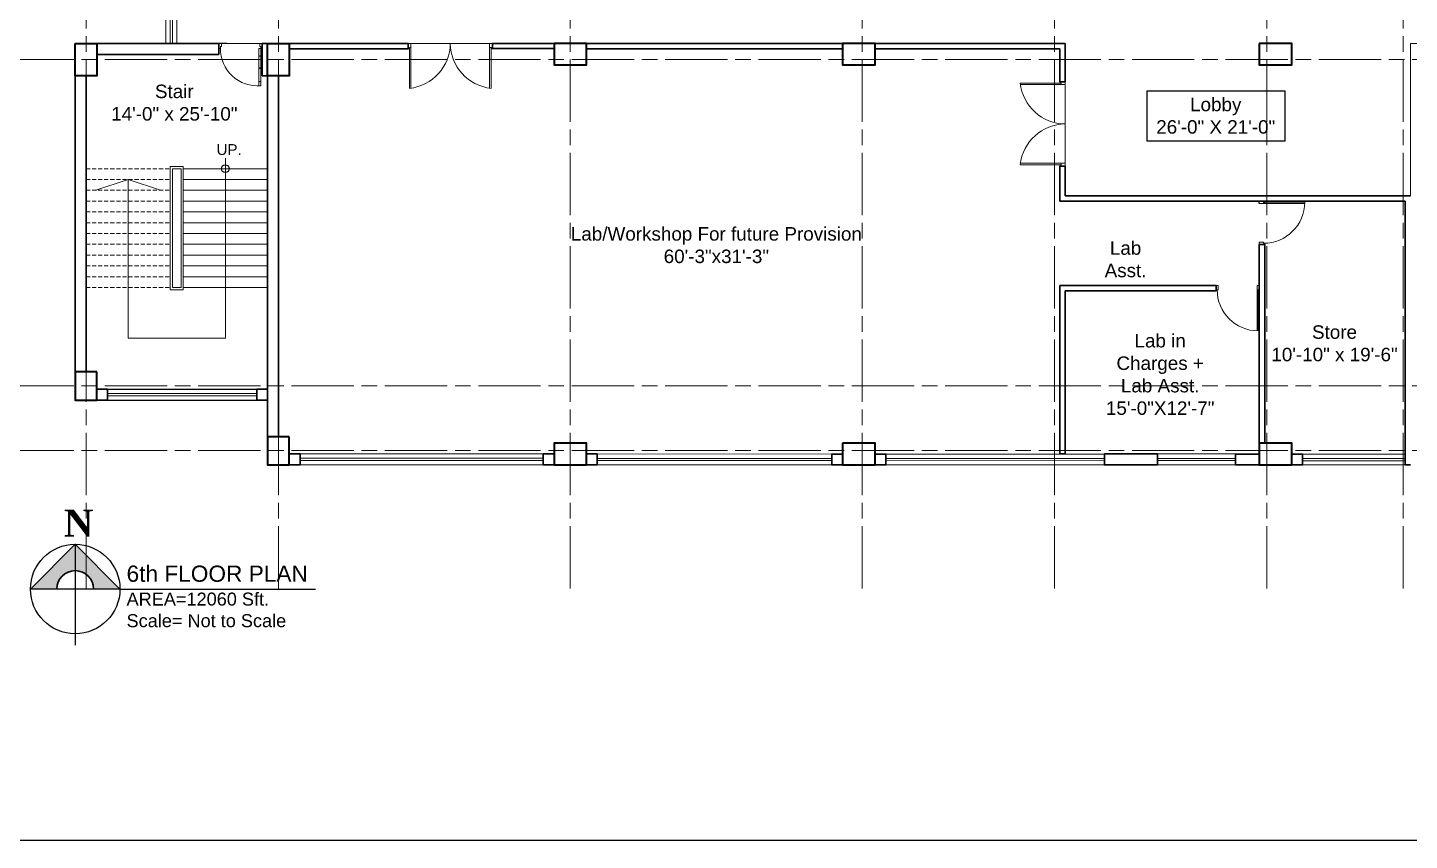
# Model space of a CAD drawing. Header units: inches. Extents: x -12 to 20935469, y -1604 to 24729220.
# Drawn here: x 20855962 to 20857240, y 24710015 to 24710768 of the extents above; entities that cross this region are included whole.
import ezdxf

# ---------------------------------------------------------------- set-up
doc = ezdxf.new("R2010")
doc.units = ezdxf.units.IN
doc.header["$LTSCALE"] = 0.03
doc.header["$MEASUREMENT"] = 0
doc.linetypes.add('ACAD_ISO08W100', pattern=[36, 24, -3, 6, -3])
doc.linetypes.add('DASHED2', pattern=[0.375, 0.25, -0.125])
for name, color, linetype, lineweight in [('column', 1, 'Continuous', 40), ('Door', 7, 'Continuous', 18), ('Gas', 21, 'Continuous', 5), ('Grid Line', 252, 'Continuous', 18), ('Hatch', 253, 'Continuous', 15), ('Low Wall', 7, 'Continuous', 30), ('Main Wall', 7, 'Continuous', 30), ('RAIL', 23, 'Continuous', 13), ('STAIR', 46, 'Continuous', 15), ('wind.', 150, 'Continuous', 20)]:
    doc.layers.add(name, color=color, linetype=linetype, lineweight=lineweight)
doc.layers.add('TEXT', color=7, linetype='Continuous')
doc.styles.add('2', font='swisscl.ttf')
doc.styles.get("Standard").update_dxf_attribs({"font": 'timesbd.ttf'})

# ---------------------------------------------------------------- blocks, each defined once
blk = doc.blocks.new('fff')
at = {"layer": 'Grid Line', "color": 252, "linetype": 'ACAD_ISO08W100', "lineweight": 9, "ltscale": 80, "true_color": 0x939598}
for p, q in [((20830948.3, 24723521.1), (20830948.3, 24724698.8)), ((20831126.3, 24723521.1), (20831126.3, 24724698.8)), ((20831396.3, 24723521.1), (20831396.3, 24724698.8)), ((20831666.3, 24723521.1), (20831666.3, 24724698.8)), ((20831844.3, 24723521.1), (20831844.3, 24724698.8)), ((20832040.8, 24723521.1), (20832040.8, 24724698.8)), ((20832166.8, 24723521.1), (20832166.8, 24724698.8)), ((20833096.9, 24724010.7), (20830726.1, 24724010.7)), ((20833096.9, 24723708.7), (20830726.1, 24723708.7)), ((20833096.9, 24723648.8), (20830726.1, 24723648.8))]:
    blk.add_line(p, q, dxfattribs=at)
blk = doc.blocks.new('Door_45')
at = {"layer": 'Door'}
for p, q in [((1.5, 5), (1.5, 44)), ((3.5, 44), (3.5, 5)), ((1.5, 40), (2.2, 40)), ((2.2, 40), (2.2, 39.5)), ((2.2, 39.5), (2.7, 39.5)), ((2.7, 39.5), (2.7, 40)), ((2.7, 40), (3.5, 40)), ((1.5, 25.8), (2.2, 25.8)), ((2.2, 25.8), (2.2, 25.3)), ((2.2, 25.3), (2.7, 25.3)), ((2.7, 25.8), (3.5, 25.8)), ((2.7, 25.3), (2.7, 25.8)), ((0, 0), (0, 5)), ((0, 5), (1.5, 5)), ((1.5, 12.6), (2.2, 12.6)), ((3.5, 5), (1.5, 5)), ((1.5, 5), (1.5, 3)), ((1.5, 3), (2.5, 3)), ((2.2, 12.6), (2.2, 13.1)), ((2.2, 13.1), (2.7, 13.1)), ((2.5, 3), (2.5, 0)), ((2.7, 13.1), (2.7, 12.6)), ((2.7, 12.6), (3.5, 12.6)), ((42.5, 3), (42.5, 0)), ((43.5, 3), (42.5, 3)), ((45, 5), (43.5, 5)), ((43.5, 5), (43.5, 3)), ((45, 0), (45, 5)), ((2.5, 0), (0, 0)), ((42.5, 0), (45, 0))]:
    blk.add_line(p, q, dxfattribs=at)
blk.add_arc((4.7, 5.3), 38.8, 359.6233, 94.6685, dxfattribs=at)
blk = doc.blocks.new('$D40')
at = {"layer": 'Door'}
for p, q in [((1, 4), (1, 42)), ((2, 0), (2, 42)), ((1, 5), (0, 5)), ((2, 0), (0, 0)), ((2, 4), (1, 4)), ((39, 4), (38, 4)), ((38, 4), (38, 0)), ((40, 0), (38, 0)), ((40, 5), (39, 5)), ((39, 5), (39, 4))]:
    blk.add_line(p, q, dxfattribs=at)
blk.add_arc((1, 4), 38, 0, 90, dxfattribs=at)

msp = doc.modelspace()

# ---------------------------------------------------------------- hatches: boundary and pattern name
at = {"layer": 'Low Wall'}
h = msp.add_hatch(color=256, dxfattribs=at)
h.paths.add_polyline_path([(20855989, 24710247.9), (20855964.6, 24710247.9), (20856006, 24710289.3), (20856006, 24710264.9, 0.414214)])
h.paths.add_polyline_path([(20856006, 24710264.9), (20856006, 24710289.3), (20856047.4, 24710247.9), (20856023, 24710247.9, 0.414214)])

# ---------------------------------------------------------------- linework, layer by layer
for p, q in [((20856146.2, 24710752.8), (20856044, 24710752.8)), ((20857101.5, 24710604.9), (20857101.5, 24710606.9)), ((20857106.5, 24710604.9), (20857106.5, 24710606.9)), ((20856031, 24710432.8), (20856179, 24710432.8)), ((20856031, 24710422.8), (20856179, 24710422.8)), ((20856214, 24710363), (20856214, 24710363)), ((20856324, 24710363), (20856324, 24710363)), ((20856489, 24710363), (20856489, 24710363)), ((20856756, 24710362.8), (20856756, 24710362.8)), ((20856006, 24710289.3), (20856006, 24710195.9)), ((20856047.4, 24710247.9), (20856228.3, 24710247.9))]:
    msp.add_line(p, q)
msp.add_lwpolyline([(20856997.9, 24710709.2), (20857125.2, 24710709.2), (20857125.2, 24710662.6), (20856997.9, 24710662.6)], close=True)
msp.add_lwpolyline([(20856047.4, 24710247.9), (20855964.6, 24710247.9)])
for centre, radius in [((20856144.9, 24710637), 3.61), ((20856006, 24710247.9), 41.4)]:
    msp.add_circle(centre, radius)
at = {"layer": 'column', "lineweight": 40, "ltscale": 20}
for points in [[(20856006, 24710752.8), (20856026, 24710752.8), (20856026, 24710722.8), (20856006, 24710722.8)], [(20856184, 24710753), (20856204, 24710753), (20856204, 24710723), (20856184, 24710723)], [(20856449, 24710753), (20856449, 24710733), (20856479, 24710733), (20856479, 24710753)], [(20856716, 24710753), (20856716, 24710733), (20856746, 24710733), (20856746, 24710753)], [(20857101.5, 24710753), (20857101.5, 24710733), (20857131.5, 24710733), (20857131.5, 24710753)], [(20856026, 24710448.8), (20856006, 24710448.8), (20856006, 24710422.8), (20856026, 24710422.8)], [(20856204, 24710388.9), (20856184, 24710388.9), (20856184, 24710362.9), (20856204, 24710362.9)], [(20856479, 24710362.9), (20856479, 24710382.9), (20856449, 24710382.9), (20856449, 24710362.9)], [(20856716, 24710382.8), (20856716, 24710362.8), (20856746, 24710362.8), (20856746, 24710382.8)], [(20857101.5, 24710382.8), (20857101.5, 24710362.8), (20857131.5, 24710362.8), (20857131.5, 24710382.8)]]:
    msp.add_lwpolyline(points, close=True, dxfattribs=at)
at = {"layer": 'Defpoints'}
msp.add_lwpolyline([(20855761.5, 24711473.8), (20858200.3, 24711473.8), (20858200.3, 24710015.2), (20855761.5, 24710015.2)], close=True, dxfattribs=at)
at = {"layer": 'Door'}
for p, q in [((20856316.6, 24710753), (20856314, 24710753)), ((20856316.6, 24710753), (20856316.6, 24710711.4)), ((20856389.4, 24710753), (20856389.4, 24710711.4)), ((20856389.4, 24710753), (20856392, 24710753)), ((20856315.3, 24710748), (20856314, 24710748)), ((20856315.3, 24710749.3), (20856315.3, 24710711.4)), ((20856316.6, 24710749.3), (20856315.3, 24710749.3)), ((20856389.4, 24710749.3), (20856390.7, 24710749.3)), ((20856390.7, 24710749.3), (20856390.7, 24710711.4)), ((20856390.7, 24710748), (20856392, 24710748)), ((20856918.2, 24710716.1), (20856880.3, 24710716.1)), ((20856921.9, 24710714.8), (20856880.4, 24710714.8)), ((20856916.9, 24710716.1), (20856916.9, 24710717.4)), ((20856918.2, 24710714.8), (20856918.2, 24710716.1)), ((20856921.9, 24710714.8), (20856921.9, 24710717.4)), ((20856918.2, 24710640.7), (20856880.3, 24710640.7)), ((20856921.9, 24710642), (20856880.4, 24710642)), ((20856916.9, 24710640.7), (20856916.9, 24710639.4)), ((20856918.2, 24710642), (20856918.2, 24710640.7)), ((20856921.9, 24710642), (20856921.9, 24710639.4))]:
    msp.add_line(p, q, dxfattribs=at)
for centre, start, end in [((20856310.7, 24710753.4), 276.2217, 359.4094), ((20856395.3, 24710753.4), 180.5906, 263.7783), ((20856922.4, 24710720.7), 186.2217, 269.4094), ((20856922.4, 24710636.2), 90.5906, 173.7783)]:
    msp.add_arc(centre, 42.3, start, end, dxfattribs=at)
at = {"layer": 'Gas', "color": 0, "lineweight": 5}
for points in [[(20856106, 24710639), (20856094, 24710639), (20856094, 24710525), (20856106, 24710525)], [(20856104, 24710637), (20856096, 24710637), (20856096, 24710527), (20856104, 24710527)]]:
    msp.add_lwpolyline(points, close=True, dxfattribs=at)
at = {"layer": 'Hatch', "lineweight": 0}
msp.add_lwpolyline([(20856100, 24710873.2), (20856921.9, 24710873.2), (20856921.9, 24711188), (20857101.5, 24711187.9), (20857101.5, 24710873), (20857935.5, 24710873), (20857935.5, 24710753), (20857831.5, 24710753), (20857556.5, 24710753), (20857241.5, 24710752.9), (20857241.5, 24710611.9), (20856921.9, 24710611.9), (20856921.9, 24710753), (20856100, 24710752.8)], close=True, dxfattribs=at)
at = {"layer": 'Low Wall', "color": 0}
msp.add_lwpolyline([(20855964.6, 24710247.9), (20856006, 24710289.3), (20856047.4, 24710247.9)], dxfattribs=at)
at = {"layer": 'Low Wall'}
msp.add_arc((20856006, 24710247.9), 17, 0, 180, dxfattribs=at)
at = {"layer": 'Main Wall', "lineweight": 30}
for p, q in [((20856139, 24710752.8), (20856026, 24710752.8)), ((20856139, 24710752.8), (20856139, 24710742.8)), ((20856184, 24710753), (20856179, 24710753)), ((20856179, 24710753), (20856179, 24710723)), ((20856204, 24710753), (20856314, 24710753)), ((20856314, 24710753), (20856314, 24710748)), ((20856392, 24710753), (20856449, 24710753)), ((20856392, 24710748.1), (20856392, 24710753)), ((20856479, 24710753), (20856921.9, 24710753)), ((20856921.9, 24710717.4), (20856921.9, 24710753)), ((20856139, 24710742.8), (20856026, 24710742.8)), ((20856314, 24710748), (20856204, 24710748)), ((20856449, 24710748.1), (20856392, 24710748.1)), ((20856716, 24710748), (20856479, 24710748)), ((20856916.9, 24710748), (20856746, 24710748)), ((20856916.9, 24710717.4), (20856916.9, 24710748)), ((20856006, 24710722.8), (20856006, 24710448.8)), ((20856016, 24710722.8), (20856016, 24710448.8)), ((20856179, 24710723), (20856184, 24710723)), ((20856184, 24710362.9), (20856184, 24710722.9)), ((20856194, 24710388.9), (20856194, 24710722.9)), ((20856921.9, 24710717.4), (20856916.9, 24710717.4)), ((20856916.9, 24710639.4), (20856916.9, 24710606.9)), ((20856921.9, 24710639.4), (20856916.9, 24710639.4)), ((20856921.9, 24710639.4), (20856921.9, 24710611.9)), ((20856921.9, 24710611.9), (20857241.5, 24710611.9)), ((20856916.9, 24710606.9), (20857236.5, 24710606.9)), ((20857236.5, 24710606.9), (20857236.5, 24710362.8)), ((20857101.5, 24710382.8), (20857101.5, 24710566.9)), ((20857101.5, 24710566.9), (20857106.5, 24710566.9)), ((20857106.5, 24710382.8), (20857106.5, 24710566.9)), ((20856916.9, 24710528.9), (20856916.9, 24710372.9)), ((20856916.9, 24710528.9), (20857061.5, 24710528.9)), ((20856921.9, 24710523.9), (20856921.9, 24710372.9)), ((20856921.9, 24710523.9), (20857061.5, 24710523.9)), ((20857061.5, 24710528.9), (20857061.5, 24710523.9)), ((20856916.9, 24710372.9), (20856921.9, 24710372.9)), ((20857007.2, 24710362.8), (20857007.2, 24710372.8)), ((20857241.5, 24710362.8), (20857236.5, 24710362.8))]:
    msp.add_line(p, q, dxfattribs=at)
at = {"layer": 'Main Wall'}
for points in [[(20856026, 24710432.8), (20856036, 24710432.8), (20856036, 24710422.8), (20856026, 24710422.8)], [(20856174, 24710432.8), (20856184, 24710432.8), (20856184, 24710422.8), (20856174, 24710422.8)]]:
    msp.add_lwpolyline(points, close=True, dxfattribs=at)
at = {"layer": 'Main Wall', "lineweight": 30}
for points in [[(20856204, 24710363), (20856214, 24710363), (20856214, 24710373), (20856204, 24710373)], [(20856449, 24710363), (20856439, 24710363), (20856439, 24710373), (20856449, 24710373)], [(20856479, 24710363), (20856489, 24710363), (20856489, 24710373), (20856479, 24710373)], [(20856716, 24710362.8), (20856706, 24710362.8), (20856706, 24710372.8), (20856716, 24710372.8)], [(20856746, 24710362.8), (20856756, 24710362.8), (20856756, 24710372.8), (20856746, 24710372.8)], [(20857007.2, 24710362.8), (20856958.2, 24710362.8), (20856958.2, 24710372.9), (20857007.2, 24710372.9)], [(20857101.5, 24710362.8), (20857079.5, 24710362.8), (20857079.5, 24710372.8), (20857101.5, 24710372.8)], [(20857131.5, 24710362.8), (20857141.5, 24710362.8), (20857141.5, 24710372.8), (20857131.5, 24710372.8)]]:
    msp.add_lwpolyline(points, dxfattribs=at)
at = {"layer": 'RAIL', "lineweight": 9}
for p, q in [((20856144.9, 24710646.7), (20856144.9, 24710480)), ((20856055, 24710627), (20856025, 24710617)), ((20856055, 24710480), (20856055, 24710627)), ((20856085, 24710617), (20856055, 24710627)), ((20856184, 24710617), (20856106, 24710617)), ((20856144.9, 24710480), (20856055, 24710480))]:
    msp.add_line(p, q, dxfattribs=at)
at = {"layer": 'STAIR', "color": 32, "linetype": 'DASHED2', "lineweight": 5, "ltscale": 500}
for p, q in [((20856016, 24710637), (20856094, 24710637)), ((20856016, 24710627), (20856094, 24710627)), ((20856016, 24710617), (20856094, 24710617)), ((20856016, 24710607), (20856094, 24710607)), ((20856016, 24710597), (20856094, 24710597)), ((20856016, 24710587), (20856094, 24710587)), ((20856016, 24710577), (20856094, 24710577)), ((20856016, 24710567), (20856094, 24710567)), ((20856016, 24710557), (20856094, 24710557)), ((20856016, 24710547), (20856094, 24710547)), ((20856016, 24710537), (20856094, 24710537)), ((20856016, 24710527), (20856094, 24710527))]:
    msp.add_line(p, q, dxfattribs=at)
at = {"layer": 'STAIR', "color": 32, "lineweight": 5}
for p, q in [((20856106, 24710637), (20856184, 24710637)), ((20856106, 24710627), (20856184, 24710627)), ((20856124, 24710617), (20856184, 24710617)), ((20856106, 24710607), (20856184, 24710607)), ((20856106, 24710597), (20856184, 24710597)), ((20856106, 24710587), (20856184, 24710587)), ((20856106, 24710577), (20856184, 24710577)), ((20856106, 24710567), (20856184, 24710567)), ((20856106, 24710557), (20856184, 24710557)), ((20856106, 24710547), (20856184, 24710547)), ((20856106, 24710537), (20856184, 24710537)), ((20856106, 24710527), (20856184, 24710527))]:
    msp.add_line(p, q, dxfattribs=at)
at = {"layer": 'wind.'}
for p, q in [((20856090, 24710753), (20856090, 24710873.1)), ((20856094, 24710752.8), (20856094, 24710873.1)), ((20856096, 24710752.8), (20856096, 24710873.1)), ((20856100, 24710752.8), (20856100, 24710873.1)), ((20856036, 24710428.8), (20856174, 24710428.8)), ((20856036, 24710426.8), (20856174, 24710426.8))]:
    msp.add_line(p, q, dxfattribs=at)
at = {"layer": 'wind.', "lineweight": 5}
for p, q in [((20856439, 24710373), (20856214, 24710373)), ((20856439, 24710369), (20856214, 24710369)), ((20856706, 24710372.8), (20856489, 24710373)), ((20856706, 24710368.8), (20856489, 24710368.8)), ((20856958.2, 24710372.8), (20856756, 24710372.8)), ((20856958.2, 24710368.8), (20856756, 24710368.7)), ((20857007.2, 24710372.9), (20857079.5, 24710372.9)), ((20857079.5, 24710368.8), (20857007.2, 24710368.8)), ((20857236.5, 24710372.8), (20857141.5, 24710372.8)), ((20857236.5, 24710368.7), (20857141.5, 24710368.7)), ((20856439, 24710367), (20856214, 24710367)), ((20856439, 24710363), (20856214, 24710363)), ((20856449, 24710367), (20856449, 24710367)), ((20856706, 24710366.8), (20856489, 24710366.8)), ((20856706, 24710362.8), (20856489, 24710363)), ((20856958.2, 24710366.8), (20856756, 24710366.7)), ((20857079.5, 24710362.8), (20856756, 24710362.8)), ((20857079.5, 24710366.8), (20857007.2, 24710366.8)), ((20857236.5, 24710366.7), (20857141.5, 24710366.7)), ((20857236.5, 24710362.8), (20857141.5, 24710362.8))]:
    msp.add_line(p, q, dxfattribs=at)

# ---------------------------------------------------------------- block references
at = {"layer": 'Door', "color": 250, "ltscale": 20, "xscale": 0.8888888888759539, "yscale": 0.8888888888759539, "zscale": 0.8888888888759539, "rotation": 180}
msp.add_blockref('Door_45', (20856179, 24710752.8), dxfattribs=at)
at = {"layer": 'Door'}
for p, rotation in [((20857101.5, 24710606.9), 270), ((20857101.5, 24710528.9), 180)]:
    msp.add_blockref('$D40', p, dxfattribs=dict(at, rotation=rotation))
at = {"layer": 'wind.', "lineweight": 5}
msp.add_blockref('fff', (25067.7, -13272.7), dxfattribs=at)

# ---------------------------------------------------------------- texts
msp.add_text('N', height=25.2).set_placement((20855995.4, 24710296.3))
at = {"layer": 'TEXT', "color": 30, "lineweight": 5, "ltscale": 20, "attachment_point": 2, "style": '2'}
for s, width, gutter_width, insert, char_height in [('\\pxsm1;{\\fArial|b0|i0|c0|p34;\\C0;Stair\\P14\'-0" x 25\'-10"  }', 189.364, 0.282, (20856097.7, 24710714.8), 12.476), ('\\pxsm1,qc;{\\fArial|b0|i0|c0|p34;\\C0;Lobby\\P26\'-0" X 21\'-0" }', 146.388, 0.75, (20857061.2, 24710702.7), 12.476), ('{\\fArial|b0|i0|c0|p34;\\C0;UP.}', 104.76, 0.5, (20856148.4, 24710659.7), 10), ('\\pxsm1;{\\fArial|b0|i0|c0|p34;\\C0;Lab/Workshop For future Provision\\P60\'-3"x31\'-3"}', 289.483, 0.5, (20856599.2, 24710582.9), 12.476), ('{\\fArial|b0|i0|c0|p34;\\C0;Lab Asst. }', 49.47, 0.5, (20856977.8, 24710569.8), 12.476), ('{\\fArial|b0|i0|c0|p34;\\C0;Lab in Charges + Lab Asst. \\P15\'-0"X12\'-7"}', 104.76, 0.5, (20857009.8, 24710484), 12.476), ('\\pxsm1;{\\fArial|b0|i0|c0|p34;\\C0;Store\\P10\'-10" x 19\'-6" }', 269.435, 0.75, (20857171.1, 24710492), 12.476), ('\\A1;\\pxql;{\\fArial|b0|i0|c0|p34;\\C0;6th FLOOR PLAN \\P\\H0.8x;AREA=12060 Sft.\\PScale= \\H1x;Not to Scale}', 640.124, 0.5, (20856373.6, 24710269.6), 15)]:
    msp.add_mtext_dynamic_manual_height_columns(s, width=width, gutter_width=gutter_width, heights=[0], dxfattribs=dict(at, insert=insert, char_height=char_height))

doc.saveas('drawing.dxf')
